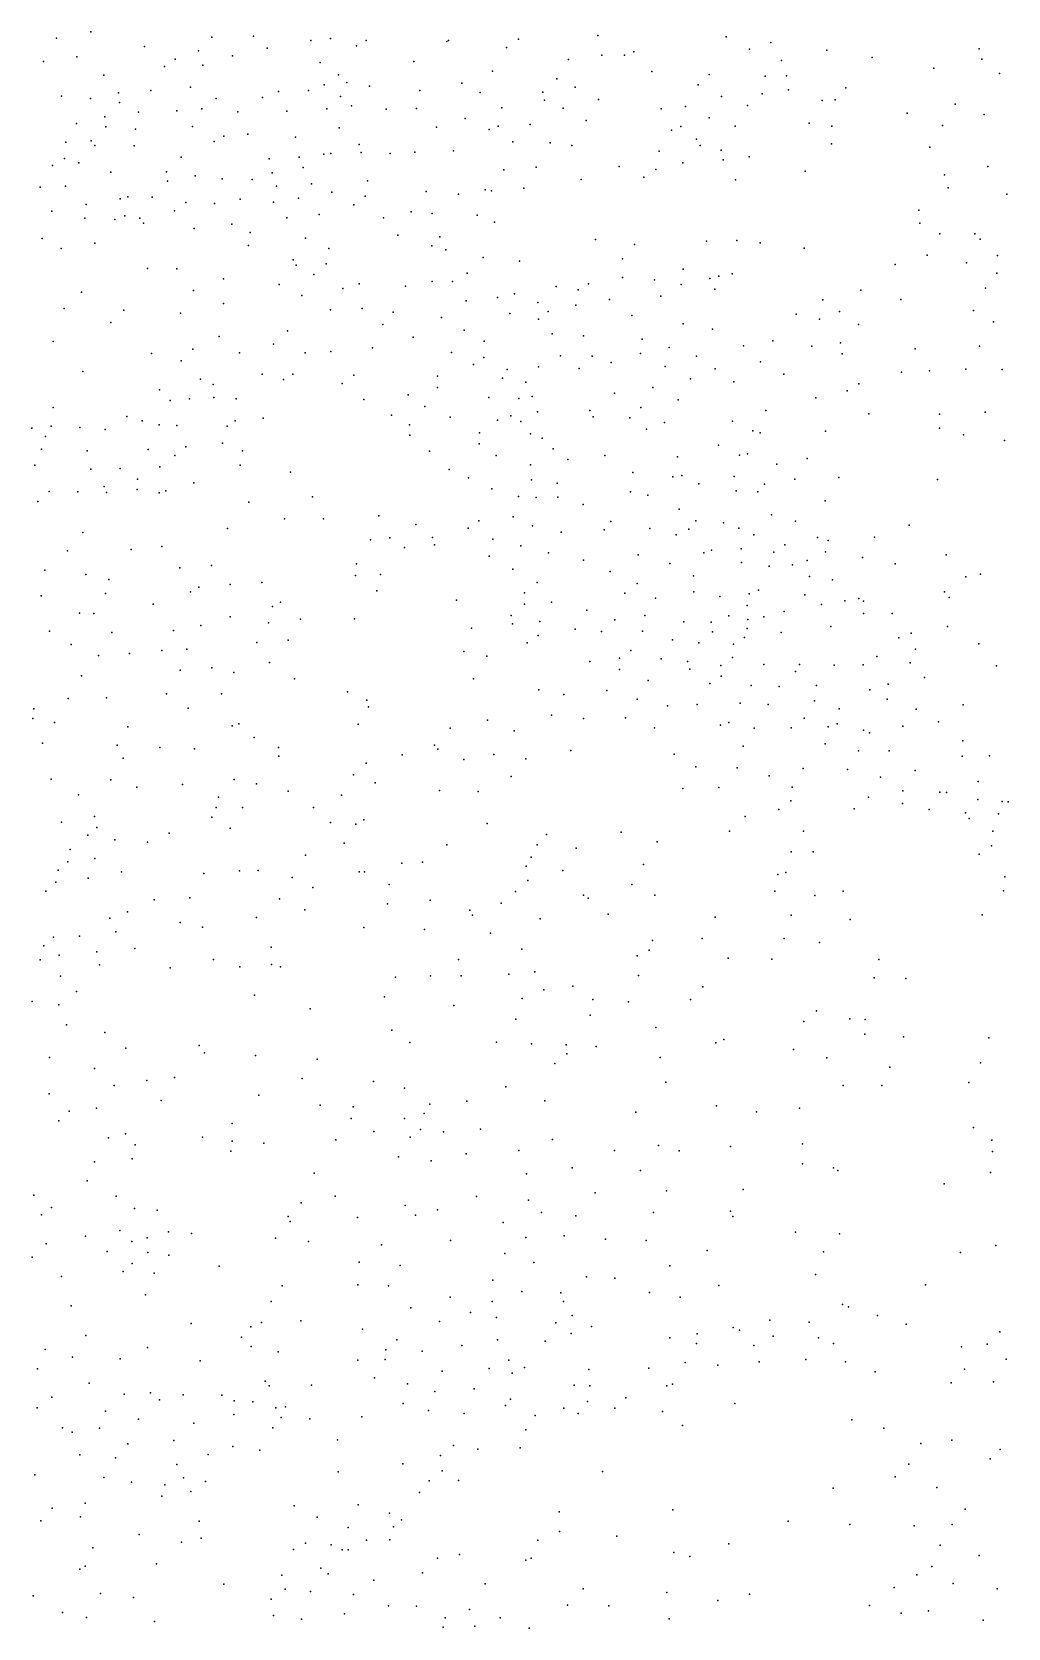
# Model space of a CAD drawing. Header units: inches. Extents: x 1412531 to 1412842, y 4931459 to 4931713.
# Drawn here: x 1412764.2 to 1412841.7, y 4931459.2 to 4931586 of the extents above; entities that cross this region are included whole.
import ezdxf

# ---------------------------------------------------------------- set-up
doc = ezdxf.new("R2010")
doc.units = ezdxf.units.IN
doc.header["$MEASUREMENT"] = 0

msp = doc.modelspace()

# ---------------------------------------------------------------- linework, layer by layer
for p in [(1412766.12, 4931585.5, 54.82), (1412768.85, 4931585.99, 54.81), (1412778.45, 4931585.57, 58.03), (1412781.77, 4931585.65, 58.78), (1412786.31, 4931585.31, 60.85), (1412787.89, 4931585.47, 61.55), (1412790.72, 4931585.32, 62.86), (1412797.11, 4931585.24, 62.89), (1412797.25, 4931585.32, 63.13), (1412802.81, 4931585.42, 62.93), (1412809.13, 4931585.7, 62.84), (1412819.31, 4931585.59, 63.42), (1412822.85, 4931585.14, 63.82), (1412767.72, 4931584, 56.05), (1412773.11, 4931584.82, 56.93), (1412775.55, 4931583.83, 58.05), (1412777.39, 4931584.5, 58.16), (1412780.1, 4931584.09, 58.71), (1412782.84, 4931584.69, 59.78), (1412789.94, 4931584.88, 62.96), (1412801.86, 4931584.75, 63.11), (1412806.78, 4931583.81, 62.79), (1412809.43, 4931584.15, 63.55), (1412811.24, 4931584.14, 63.43), (1412811.97, 4931584.4, 63.45), (1412821.16, 4931584.62, 63.48), (1412827.31, 4931584.53, 64.3), (1412830.92, 4931583.97, 63.93), (1412839.41, 4931584.66, 63.38), (1412839.62, 4931583.83, 63.79), (1412765.08, 4931583.65, 55.77), (1412769.88, 4931582.55, 56.7), (1412774.68, 4931583.24, 58.03), (1412777.75, 4931583.35, 58.41), (1412787.07, 4931583.56, 61.59), (1412788.51, 4931582.58, 63.3), (1412794.49, 4931583.64, 63.11), (1412800.75, 4931582.86, 63.6), (1412813.41, 4931582.85, 63.74), (1412817.96, 4931582.6, 64.19), (1412822.41, 4931582.48, 64.48), (1412823.72, 4931583.71, 64.35), (1412824.11, 4931582.51, 64.59), (1412835.8, 4931583.11, 63.79), (1412841.03, 4931582.7, 63.87), (1412773.6, 4931581.33, 58.58), (1412776.77, 4931581.61, 58.83), (1412783.76, 4931581.27, 61.35), (1412786.13, 4931581.33, 62), (1412787.38, 4931581.78, 62.44), (1412789.18, 4931581.97, 63.66), (1412790.98, 4931581.69, 63.84), (1412794.99, 4931581.35, 63.34), (1412798.31, 4931581.93, 64.04), (1412804.74, 4931581.21, 64.63), (1412805.86, 4931582.27, 64.12), (1412807.33, 4931581.6, 64.05), (1412817.08, 4931581.78, 64.28), (1412824.26, 4931581.38, 64.6), (1412828.81, 4931581.54, 65), (1412766.5, 4931580.9, 56.86), (1412768.82, 4931580.7, 57.6), (1412771.03, 4931581.14, 57.76), (1412771.12, 4931580.38, 58.12), (1412778.81, 4931580.7, 59.78), (1412782.49, 4931580.77, 61.12), (1412788.67, 4931580.87, 63.91), (1412789.55, 4931580.12, 64.17), (1412794.7, 4931579.92, 63.84), (1412799.77, 4931581.18, 64.18), (1412801.48, 4931579.95, 64.73), (1412804.87, 4931580.57, 64.61), (1412806.36, 4931579.94, 64.79), (1412809.17, 4931580.63, 64.81), (1412816.07, 4931580.06, 64.63), (1412818.94, 4931580.85, 64.45), (1412821.01, 4931580.14, 64.64), (1412822.17, 4931581.06, 64.54), (1412826.95, 4931580.55, 65.18), (1412827.96, 4931580.6, 65.2), (1412837.5, 4931580.24, 64.64), (1412767.7, 4931578.71, 57.77), (1412769.96, 4931579.24, 58.38), (1412772.63, 4931579.62, 59.14), (1412775.68, 4931579.72, 59.4), (1412777.67, 4931579.89, 59.85), (1412780.51, 4931579.64, 60.6), (1412784.4, 4931579.7, 61.85), (1412787.59, 4931579.87, 63.6), (1412792.29, 4931579.85, 64.18), (1412798.57, 4931579.11, 64.81), (1412808.2, 4931578.95, 65.35), (1412814.14, 4931579.89, 64.63), (1412817.96, 4931579.17, 65.07), (1412825.91, 4931578.75, 65.15), (1412833.7, 4931579.55, 64.9), (1412839.81, 4931579.44, 64.94), (1412770.02, 4931578.44, 58.53), (1412772.39, 4931578.27, 59.5), (1412776.91, 4931578.49, 60.01), (1412779.41, 4931577.72, 61.01), (1412781.31, 4931577.88, 61.54), (1412785.11, 4931577.62, 63.18), (1412788.56, 4931578.37, 64.5), (1412796.29, 4931578.43, 64.44), (1412800.49, 4931578.25, 65.25), (1412801.2, 4931578.5, 65.23), (1412803.75, 4931578.65, 64.98), (1412814.98, 4931578.2, 65.31), (1412815.72, 4931578.47, 65.25), (1412816.96, 4931577.47, 65.53), (1412820.04, 4931578.5, 65.44), (1412827.7, 4931578.5, 65.4), (1412836.51, 4931578.57, 65.26), (1412766.86, 4931577.24, 58.47), (1412768.88, 4931577.34, 58.99), (1412769.17, 4931576.96, 59.17), (1412772.27, 4931576.94, 60.23), (1412778.65, 4931577.3, 61.1), (1412787.35, 4931576.29, 65.06), (1412787.9, 4931576.33, 65.04), (1412790.17, 4931577.05, 64.82), (1412790.32, 4931576.42, 65.1), (1412792.62, 4931576.34, 64.96), (1412794.58, 4931576.43, 64.58), (1412797.64, 4931576.54, 65.45), (1412802.36, 4931577.26, 65.34), (1412805.34, 4931577.18, 65.56), (1412807.04, 4931576.96, 65.37), (1412813.99, 4931576.51, 65.79), (1412817.26, 4931576.98, 65.46), (1412818.92, 4931576.6, 65.89), (1412827.68, 4931577.1, 66.23), (1412835.49, 4931576.85, 65.57), (1412765.8, 4931575.37, 59.26), (1412766.76, 4931575.94, 59.48), (1412767.9, 4931575.6, 59.39), (1412770.44, 4931574.85, 60.54), (1412774.85, 4931574.87, 61.04), (1412776.03, 4931576.03, 60.74), (1412783.02, 4931575.9, 62.98), (1412785.38, 4931576.03, 64.44), (1412785.71, 4931575.21, 64.88), (1412801.64, 4931575.04, 65.8), (1412804.22, 4931575.25, 65.88), (1412810.82, 4931575.31, 66.2), (1412813.73, 4931575.06, 66.11), (1412815.87, 4931575.59, 66.1), (1412819.08, 4931575.82, 66.14), (1412821.15, 4931576.08, 65.9), (1412825.6, 4931574.93, 66.37), (1412840.1, 4931575.3, 66.04), (1412764.82, 4931573.66, 59.73), (1412766.84, 4931573.73, 60.14), (1412774.94, 4931574.14, 61.35), (1412777.12, 4931574.57, 62.14), (1412779.28, 4931574.33, 62.9), (1412781.67, 4931574.28, 63.34), (1412783.25, 4931574.79, 63.49), (1412783.59, 4931573.74, 64.35), (1412786.36, 4931573.92, 65.55), (1412790.83, 4931574.17, 65.44), (1412803.24, 4931573.59, 66.5), (1412807.8, 4931574.28, 66.16), (1412812.77, 4931574.45, 66.39), (1412820.05, 4931574.23, 66.62), (1412836.65, 4931574.63, 66.81), (1412836.96, 4931573.6, 66.98), (1412771.16, 4931572.74, 61.55), (1412771.78, 4931572.89, 61.53), (1412773.7, 4931572.87, 62.15), (1412776.38, 4931572.43, 62.75), (1412778.67, 4931572.36, 63.07), (1412780.71, 4931572.7, 63.54), (1412783.34, 4931572.46, 64.63), (1412785.35, 4931572.79, 65.64), (1412787.98, 4931573.26, 65.83), (1412790.64, 4931572.94, 65.9), (1412795.49, 4931573.31, 65.45), (1412798.06, 4931573.11, 66.18), (1412800.16, 4931573.45, 66.31), (1412800.66, 4931573.36, 66.4), (1412841.62, 4931573.1, 66.75), (1412765.73, 4931571.76, 60.44), (1412768.36, 4931571.2, 61.44), (1412768.48, 4931572.29, 60.89), (1412770.74, 4931571.09, 62.58), (1412771.53, 4931571.38, 62.51), (1412772.74, 4931571.19, 62.81), (1412775.49, 4931571.77, 62.69), (1412784.41, 4931571.22, 65.63), (1412786.97, 4931571.49, 65.99), (1412789.74, 4931572.27, 65.94), (1412792.1, 4931571.23, 66.31), (1412794.3, 4931571.69, 65.72), (1412795.96, 4931571.57, 66.09), (1412799.53, 4931571.43, 66.71), (1412834.63, 4931571.84, 67.15), (1412773.02, 4931570.81, 62.78), (1412777.04, 4931570.38, 63.29), (1412780.04, 4931570.71, 64.05), (1412781.49, 4931570.07, 65.1), (1412793.23, 4931569.86, 66.55), (1412800.92, 4931570.87, 67.38), (1412834.7, 4931570.8, 67.46), (1412836.28, 4931569.96, 67.83), (1412839.08, 4931569.95, 67.58), (1412764.97, 4931569.58, 61.62), (1412766.49, 4931568.79, 62.57), (1412769.16, 4931569.22, 63.13), (1412781.36, 4931569.04, 65.51), (1412785.89, 4931569.61, 66.64), (1412787.74, 4931568.8, 66.58), (1412795.92, 4931568.99, 67.2), (1412796.56, 4931569.72, 67.04), (1412797.05, 4931568.68, 67.26), (1412808.94, 4931569.51, 68.01), (1412812.04, 4931569.1, 68.45), (1412817.76, 4931569.36, 68.75), (1412820.15, 4931569.43, 68.46), (1412822.02, 4931569.24, 68.63), (1412825.51, 4931568.81, 68.6), (1412839.5, 4931569.52, 67.72), (1412784.92, 4931567.89, 67.07), (1412785.14, 4931567.46, 67.24), (1412787.54, 4931567.58, 67.08), (1412800.02, 4931568.07, 67.8), (1412802.9, 4931567.79, 68.4), (1412811.09, 4931567.97, 68.59), (1412832.75, 4931567.52, 68.9), (1412835.28, 4931568.26, 68.29), (1412838.4, 4931567.66, 68.31), (1412840.87, 4931568.22, 68.24), (1412773.35, 4931567.19, 64.6), (1412775.68, 4931567.18, 65.19), (1412779.38, 4931566.39, 65.74), (1412786.56, 4931566.72, 67.25), (1412790.15, 4931565.98, 67.43), (1412795.95, 4931566.18, 67.83), (1412797.57, 4931566.18, 67.84), (1412798.73, 4931566.83, 68.01), (1412808.39, 4931565.99, 68.4), (1412811.08, 4931566.49, 68.62), (1412813.61, 4931566.3, 68.94), (1412815.9, 4931567.16, 69.02), (1412818.02, 4931566.4, 68.93), (1412818.72, 4931566.6, 68.93), (1412819.78, 4931566.78, 69.2), (1412840.82, 4931566.84, 69.03), (1412768.11, 4931565.33, 64.28), (1412777.01, 4931565.46, 65.87), (1412783.79, 4931565.94, 67.3), (1412785.59, 4931565.06, 67.9), (1412788.86, 4931565.62, 67.29), (1412793.83, 4931565.81, 67.57), (1412801.15, 4931564.91, 68.74), (1412802.5, 4931565.18, 68.48), (1412805.81, 4931565.76, 68.47), (1412807.56, 4931565.51, 68.5), (1412810.05, 4931564.74, 68.82), (1412814.11, 4931565, 69.07), (1412815.75, 4931565.92, 68.94), (1412818.42, 4931565.55, 69.5), (1412830.01, 4931565.48, 69.78), (1412833.2, 4931564.74, 69.51), (1412839.91, 4931565.64, 69.34), (1412766.71, 4931564.03, 64.5), (1412771.45, 4931563.89, 66.17), (1412775.97, 4931563.65, 66.86), (1412779.38, 4931564.41, 67.23), (1412787.87, 4931563.91, 67.71), (1412790.39, 4931564.02, 67.69), (1412792.86, 4931563.74, 68.13), (1412798.65, 4931564.64, 68.26), (1412802.12, 4931563.63, 69.11), (1412804.34, 4931564.51, 69.37), (1412805.16, 4931563.78, 69.58), (1412807.38, 4931564.29, 68.82), (1412811.82, 4931563.48, 69), (1412824.87, 4931563.57, 69.86), (1412826.99, 4931564.7, 69.95), (1412828.33, 4931563.79, 70.39), (1412838.95, 4931563.87, 69.58), (1412770.42, 4931562.9, 66.6), (1412784.46, 4931562.25, 68.42), (1412792.05, 4931562.74, 68.22), (1412796.69, 4931563.3, 68.3), (1412798.51, 4931562.31, 68.87), (1412804.4, 4931563.18, 69.54), (1412815.91, 4931562.81, 69.79), (1412818.22, 4931562.38, 70.23), (1412826.73, 4931563.17, 70.04), (1412829.82, 4931562.76, 70.71), (1412840.56, 4931562.96, 70.18), (1412765.86, 4931561.41, 65.32), (1412779.03, 4931561.79, 68.71), (1412783.36, 4931561.19, 68.61), (1412794.46, 4931561.74, 68.52), (1412800.09, 4931561.44, 69.06), (1412805.5, 4931562.01, 69.85), (1412807.97, 4931561.84, 70.44), (1412812.63, 4931561.59, 69.95), (1412814.79, 4931560.92, 70.2), (1412820.68, 4931561.07, 71.04), (1412823.03, 4931561.46, 70.7), (1412826.11, 4931561.04, 70.79), (1412828.39, 4931561.29, 70.84), (1412839.43, 4931561.04, 70.44), (1412773.65, 4931560.45, 69.43), (1412776.02, 4931559.86, 69.66), (1412776.94, 4931560.79, 69.43), (1412780.66, 4931560.51, 69.19), (1412785.88, 4931560.49, 68.57), (1412787.9, 4931560.61, 68.36), (1412791.22, 4931560.9, 67.93), (1412797.49, 4931560.54, 69.01), (1412800.07, 4931560.12, 69.42), (1412806.14, 4931560.27, 70.67), (1412808.68, 4931560.23, 71.14), (1412810.19, 4931559.73, 71.46), (1412812.51, 4931560.45, 70.27), (1412816.95, 4931560.25, 70.96), (1412822.05, 4931559.79, 71.23), (1412828.53, 4931560.43, 71.07), (1412834.34, 4931560.83, 70.8), (1412768.21, 4931559.03, 67.4), (1412777.56, 4931558.41, 69.46), (1412782.45, 4931558.8, 69.11), (1412784.15, 4931558.38, 69.33), (1412784.9, 4931558.81, 69.13), (1412789.73, 4931558.73, 68.06), (1412796.39, 4931558.64, 69.44), (1412799.23, 4931559.58, 69.33), (1412801.55, 4931558.49, 69.94), (1412801.92, 4931559.17, 69.77), (1412804.41, 4931559.39, 70.27), (1412807.63, 4931559.25, 71.16), (1412814.48, 4931559.41, 70.64), (1412816.48, 4931558.45, 71.14), (1412818.44, 4931559.23, 71.35), (1412823.89, 4931558.8, 71.95), (1412833.23, 4931558.97, 71.41), (1412835.48, 4931559.08, 71.11), (1412838.35, 4931559.2, 71.19), (1412841.23, 4931559.18, 71.17), (1412774.3, 4931557.56, 69.75), (1412778.55, 4931558, 69.5), (1412788.8, 4931558.06, 69.11), (1412794.04, 4931557.16, 68.82), (1412796.37, 4931557.75, 69.51), (1412803.39, 4931558.16, 70.31), (1412810.44, 4931557.31, 71.91), (1412813.5, 4931557.76, 71.33), (1412819.91, 4931558.2, 71.84), (1412828.92, 4931557.49, 71.9), (1412829.84, 4931558.03, 71.87), (1412765.84, 4931556.16, 68.94), (1412775.14, 4931556.71, 69.63), (1412776.67, 4931556.85, 69.73), (1412778.62, 4931556.96, 69.51), (1412780.39, 4931556.86, 69.37), (1412790.52, 4931556.8, 68.83), (1412795.37, 4931556.24, 69.34), (1412800.45, 4931556.95, 69.93), (1412802.84, 4931556.87, 70.33), (1412803.89, 4931557.03, 70.29), (1412808.48, 4931555.93, 71.38), (1412812.54, 4931556.17, 72.26), (1412815.49, 4931556.78, 71.7), (1412822.46, 4931555.93, 72.45), (1412826.44, 4931556.92, 72.27), (1412765.69, 4931554.68, 69.49), (1412767.97, 4931554.58, 69.54), (1412771.71, 4931555.45, 69.75), (1412772.92, 4931555.11, 69.85), (1412774.28, 4931554.79, 69.7), (1412775.66, 4931554.72, 69.83), (1412779.67, 4931554.68, 69.8), (1412780.32, 4931555.09, 69.62), (1412782.54, 4931555.31, 69.89), (1412792.72, 4931555.54, 68.88), (1412794.16, 4931554.79, 69.19), (1412797.4, 4931555.39, 69.45), (1412801.16, 4931555.15, 70.45), (1412802.22, 4931555.51, 70.6), (1412803.01, 4931555.05, 70.63), (1412804.33, 4931555.82, 70.7), (1412808.76, 4931555.42, 71.62), (1412811.67, 4931555.34, 72.27), (1412814.41, 4931554.97, 72.58), (1412819.81, 4931555.07, 72.86), (1412830.64, 4931555.66, 72.45), (1412836.25, 4931555.64, 72.16), (1412839.89, 4931555.78, 72.23), (1412764.16, 4931554.52, 69.32), (1412765.24, 4931553.85, 69.59), (1412769.98, 4931554.42, 69.84), (1412779.31, 4931553.33, 69.82), (1412794.17, 4931553.97, 69.55), (1412799.73, 4931554.14, 70), (1412803.76, 4931554.07, 71.04), (1412804.7, 4931553.72, 71.31), (1412812.99, 4931554.43, 72.76), (1412821.44, 4931554.3, 73.12), (1412822.02, 4931554.16, 73.01), (1412827.21, 4931554.27, 73.23), (1412836.25, 4931554.52, 72.7), (1412838.17, 4931553.98, 72.89), (1412841.43, 4931553.53, 72.68), (1412764.92, 4931552.86, 69.57), (1412768.54, 4931552.72, 69.98), (1412773.4, 4931552.83, 69.99), (1412775.51, 4931552.36, 70.02), (1412776.39, 4931553.05, 70.06), (1412780.9, 4931552.72, 70.2), (1412795.74, 4931552.7, 70.17), (1412799.68, 4931553.27, 70.31), (1412801.03, 4931552.35, 70.57), (1412805.56, 4931552.88, 71.52), (1412806.73, 4931552.03, 71.77), (1412809.68, 4931552.34, 72), (1412815.45, 4931552.24, 73.39), (1412818.7, 4931553.16, 73.27), (1412820.37, 4931552.38, 73.52), (1412821.02, 4931552.47, 73.45), (1412825.74, 4931552.1, 73.69), (1412764.4, 4931551.57, 69.84), (1412768.84, 4931551.25, 70.04), (1412771.16, 4931551.32, 70.08), (1412774.33, 4931551.44, 70.35), (1412780.7, 4931551.59, 70.97), (1412784.7, 4931551.03, 72.9), (1412797.31, 4931551.23, 70.46), (1412803.77, 4931551.62, 71.21), (1412811.9, 4931551, 72.57), (1412823.33, 4931551.66, 73.72), (1412765.52, 4931549.5, 70.08), (1412769.91, 4931549.88, 70.51), (1412772.51, 4931549.64, 70.7), (1412772.56, 4931550.47, 70.39), (1412774.79, 4931549.53, 70.68), (1412777.02, 4931550.17, 70.62), (1412798.85, 4931550.58, 70.48), (1412800.71, 4931549.7, 70.87), (1412803.85, 4931550.42, 71.48), (1412805.88, 4931550.14, 71.67), (1412815.08, 4931550.66, 73.21), (1412815.8, 4931550.76, 73.64), (1412817.13, 4931550.11, 73.81), (1412819.94, 4931550.67, 74.33), (1412820.11, 4931549.55, 74.51), (1412822.37, 4931550.07, 74.64), (1412824.76, 4931550.46, 74.36), (1412828.27, 4931550.6, 74.12), (1412836.09, 4931550.44, 74.02), (1412764.64, 4931548.69, 70.48), (1412767.82, 4931549.47, 70.23), (1412770.08, 4931549.41, 70.65), (1412774.27, 4931549.38, 70.7), (1412781.39, 4931548.65, 73.57), (1412786.44, 4931549.07, 74.36), (1412802.81, 4931549.08, 71.4), (1412804.21, 4931549.02, 71.71), (1412805.93, 4931549.05, 71.69), (1412807.96, 4931548.47, 72.21), (1412811.72, 4931549.45, 72.96), (1412813.1, 4931549.21, 73.31), (1412821.83, 4931549.45, 74.89), (1412827.17, 4931548.76, 74.81), (1412784.23, 4931547.33, 75.15), (1412787.33, 4931547.31, 74.97), (1412791.71, 4931547.57, 75.04), (1412799.67, 4931547.15, 73.16), (1412802.38, 4931547.47, 72.3), (1412810.16, 4931547.11, 72.88), (1412815.57, 4931548.09, 73.73), (1412816.91, 4931547.17, 74.08), (1412819.1, 4931546.99, 74.45), (1412822.91, 4931547.64, 75.52), (1412824.81, 4931547.13, 75.74), (1412768.21, 4931546.24, 72.63), (1412779.69, 4931546.56, 74.8), (1412792.6, 4931545.8, 75.56), (1412794.67, 4931546.87, 75.32), (1412795.99, 4931545.83, 75.41), (1412798.83, 4931546.57, 73.97), (1412800.78, 4931545.7, 74.33), (1412803.94, 4931546.75, 72.28), (1412806.2, 4931546.27, 72.46), (1412809.62, 4931546.44, 72.95), (1412813.25, 4931546.55, 73.53), (1412815.33, 4931546.06, 73.84), (1412816.36, 4931546.49, 74.26), (1412820.31, 4931546.58, 74.81), (1412821.51, 4931546.04, 74.91), (1412826.56, 4931545.84, 76.3), (1412831.1, 4931545.85, 75.89), (1412833.86, 4931546.82, 75.78), (1412766.98, 4931544.79, 73.08), (1412772.05, 4931544.89, 74.24), (1412774.49, 4931545.12, 74.51), (1412791.06, 4931545.65, 75.27), (1412793.77, 4931545.04, 76.22), (1412796.13, 4931545.25, 75.79), (1412802.99, 4931545.18, 74.26), (1412805.21, 4931544.63, 74.1), (1412812.33, 4931544.46, 73.32), (1412817.54, 4931544.61, 74.53), (1412818.15, 4931544.83, 74.62), (1412820.51, 4931544.94, 75.02), (1412823.11, 4931544.66, 75.66), (1412823.98, 4931545.25, 75.6), (1412827.2, 4931544.71, 76.59), (1412827.42, 4931545.6, 76.43), (1412836.78, 4931544.46, 76.71), (1412765.18, 4931543.24, 74.89), (1412775.9, 4931543.43, 75.84), (1412778.44, 4931543.62, 76.2), (1412789.94, 4931543.74, 75.66), (1412800.49, 4931544.35, 75.44), (1412802.37, 4931543.32, 75.85), (1412807.98, 4931544.03, 73.44), (1412814.83, 4931543.76, 73.71), (1412820.53, 4931543.86, 75.17), (1412822.73, 4931543.55, 75.51), (1412824.59, 4931543.66, 75.96), (1412825.74, 4931544.02, 75.92), (1412830.15, 4931544.26, 76.77), (1412832.75, 4931543.75, 76.42), (1412768.45, 4931542.91, 75.05), (1412770.26, 4931542.5, 75.13), (1412779.92, 4931542.09, 77.26), (1412782.43, 4931542.25, 76.97), (1412789.86, 4931542.81, 76.2), (1412791.84, 4931542.91, 76.25), (1412804.31, 4931542.27, 76.07), (1412810.1, 4931543.14, 73.53), (1412812.23, 4931542.17, 73.82), (1412816.72, 4931542.78, 74.27), (1412825.94, 4931542.73, 76.1), (1412827.77, 4931542.47, 76.49), (1412838.36, 4931542.71, 76.98), (1412839.51, 4931542.93, 76.79), (1412764.9, 4931541.21, 75.09), (1412770.01, 4931541.38, 75.62), (1412776.76, 4931541.52, 77.43), (1412777.41, 4931541.88, 77.36), (1412783.92, 4931540.7, 77.95), (1412791.56, 4931541.59, 76.69), (1412797.9, 4931540.87, 77.78), (1412803.29, 4931541.43, 76.84), (1412805.43, 4931540.71, 76.78), (1412811.26, 4931541.42, 74.57), (1412813.71, 4931541.01, 74.21), (1412816.74, 4931541.53, 74.49), (1412818.82, 4931541.16, 74.85), (1412821.14, 4931541.37, 75.59), (1412821.88, 4931541.64, 75.56), (1412825.56, 4931541.28, 76.39), (1412828.74, 4931540.81, 76.83), (1412829.85, 4931541, 76.63), (1412830.22, 4931540.79, 76.81), (1412836.65, 4931541.52, 76.9), (1412837.02, 4931541.08, 76.89), (1412767.94, 4931539.82, 76.39), (1412769.08, 4931539.79, 76.56), (1412773.78, 4931540.54, 76.89), (1412779.92, 4931539.53, 78.63), (1412783.26, 4931540.36, 77.97), (1412789.78, 4931539.38, 77.48), (1412802.23, 4931539.65, 77.83), (1412803.28, 4931540.55, 77.36), (1412808.24, 4931540.06, 76.84), (1412812.86, 4931539.63, 76.16), (1412819.53, 4931539.61, 75.51), (1412820.97, 4931540.43, 75.7), (1412822.3, 4931539.53, 76.01), (1412823.93, 4931539.96, 76.09), (1412826.89, 4931540.51, 76.7), (1412830.23, 4931539.8, 77.15), (1412832.5, 4931539.79, 77.48), (1412765.55, 4931538.39, 76.75), (1412770.51, 4931538.3, 77.24), (1412775.4, 4931538.44, 78.12), (1412777.58, 4931538.84, 78.53), (1412782.96, 4931539.07, 78.69), (1412785.49, 4931539.35, 78.6), (1412799.08, 4931538.64, 79.04), (1412802.33, 4931538.97, 78.29), (1412804.52, 4931539.17, 77.95), (1412807.32, 4931538.56, 78.18), (1412809.41, 4931538.38, 78.05), (1412810.47, 4931539.29, 77.12), (1412812.67, 4931538.41, 77.34), (1412815.94, 4931539.14, 75.48), (1412818.12, 4931539.11, 75.1), (1412818.22, 4931538.35, 75.45), (1412820.98, 4931538.62, 76.09), (1412821.04, 4931539.32, 75.91), (1412823.67, 4931538.28, 76.07), (1412827.62, 4931538.78, 77.05), (1412834, 4931538.25, 77.95), (1412836.89, 4931538.76, 78.49), (1412767.28, 4931537.35, 77.32), (1412774.47, 4931536.86, 79.1), (1412776.47, 4931536.96, 79.04), (1412782.02, 4931537.49, 79.68), (1412784.51, 4931537.69, 79.25), (1412803.5, 4931537.48, 79.36), (1412804.37, 4931538.06, 79.01), (1412811.75, 4931536.87, 78.53), (1412815.06, 4931537.72, 77.2), (1412817.14, 4931537.48, 76.8), (1412819.89, 4931537.37, 76.08), (1412820.77, 4931537.89, 75.92), (1412833.02, 4931537.88, 78), (1412834.36, 4931536.96, 78.2), (1412839.38, 4931537.38, 79.03), (1412769.44, 4931536.47, 78.02), (1412771.91, 4931536.61, 78.47), (1412783.03, 4931535.92, 79.97), (1412798.46, 4931536.79, 79.68), (1412800.3, 4931536.4, 80.27), (1412808.49, 4931536, 79.36), (1412810.84, 4931536.24, 78.88), (1412814.14, 4931536.19, 78.41), (1412816.24, 4931535.99, 78.18), (1412818.88, 4931535.67, 77.43), (1412819.82, 4931536.31, 76.94), (1412822.3, 4931535.74, 76.39), (1412825.15, 4931535.75, 76.73), (1412827.9, 4931535.69, 77.48), (1412830.21, 4931535.71, 77.59), (1412831.28, 4931536.39, 77.99), (1412833.94, 4931535.88, 78.45), (1412840.78, 4931535.64, 79.4), (1412768.09, 4931534.85, 79.57), (1412775.95, 4931535.3, 80.02), (1412778.45, 4931535.49, 79.78), (1412780.19, 4931535.11, 80.44), (1412785.01, 4931534.61, 80.67), (1412799.24, 4931534.6, 81.14), (1412810.84, 4931535.35, 79.76), (1412813.11, 4931534.47, 79.66), (1412816.42, 4931535.39, 78.37), (1412818.92, 4931534.82, 78.32), (1412824.83, 4931535.2, 77.05), (1412835.08, 4931534.71, 78.69), (1412767.04, 4931533.05, 80.45), (1412770.09, 4931533.11, 80.38), (1412774.85, 4931533.43, 80.53), (1412779.21, 4931533.42, 80.97), (1412789.22, 4931533.57, 80.65), (1412804.44, 4931533.75, 81.62), (1412806.42, 4931533.36, 81.52), (1412809.84, 4931533.69, 81.31), (1412818.02, 4931534.25, 79.18), (1412821.29, 4931534.07, 77.86), (1412823.52, 4931534, 77.82), (1412826.48, 4931534.07, 77.34), (1412830.73, 4931533.74, 77.99), (1412832.18, 4931534.18, 78.23), (1412764.3, 4931532.23, 80.43), (1412776.56, 4931532.27, 81.45), (1412790.76, 4931532.92, 80.92), (1412790.91, 4931532.4, 81.41), (1412812.23, 4931533, 81.1), (1412814.65, 4931532.46, 81.39), (1412817.02, 4931532.56, 80.59), (1412820.43, 4931532.67, 79.74), (1412822.65, 4931532.56, 79.42), (1412826.34, 4931532.86, 77.36), (1412828.28, 4931532.23, 77.79), (1412832.11, 4931532.99, 78.07), (1412834.42, 4931532.21, 78.63), (1412838.14, 4931532.55, 79.56), (1412764.23, 4931531.46, 80.61), (1412765.95, 4931531.15, 80.95), (1412771.79, 4931530.81, 81.97), (1412780.08, 4931530.88, 82.46), (1412780.59, 4931531.05, 82.54), (1412790.07, 4931531.01, 82.28), (1412797.39, 4931530.69, 83.14), (1412800.34, 4931531.32, 82.71), (1412805.44, 4931531.73, 83.12), (1412807.99, 4931531.47, 82.55), (1412811.32, 4931531.51, 82.46), (1412813.62, 4931530.72, 82.52), (1412818.86, 4931530.94, 81.64), (1412819.52, 4931531.14, 80.89), (1412821.54, 4931530.69, 80.88), (1412824.47, 4931530.72, 80.18), (1412825.5, 4931531.48, 79.3), (1412827.41, 4931530.8, 79.44), (1412828.14, 4931531.05, 79.03), (1412830.23, 4931530.54, 78.43), (1412833.36, 4931530.86, 78.92), (1412836.17, 4931531.2, 79.14), (1412765, 4931529.5, 81.66), (1412770.94, 4931529.33, 82.81), (1412781.82, 4931529.94, 82.85), (1412796.13, 4931529.35, 83.47), (1412802.47, 4931530.47, 83.89), (1412820.67, 4931529.25, 82.47), (1412827.17, 4931529.44, 80.79), (1412830.69, 4931530.32, 78.46), (1412838.11, 4931529.68, 79.75), (1412771.4, 4931528.32, 83.37), (1412774.32, 4931529.17, 83.52), (1412777.07, 4931529.05, 82.99), (1412783.74, 4931529.17, 83.57), (1412783.78, 4931528.47, 84.06), (1412793.58, 4931528.58, 83.92), (1412796.41, 4931529.02, 83.68), (1412798.47, 4931528.21, 84.74), (1412800.86, 4931528.6, 84.64), (1412803.39, 4931528.26, 84.5), (1412806.97, 4931528.92, 84.82), (1412815.19, 4931528.63, 83.66), (1412829.83, 4931528.9, 80.17), (1412832.25, 4931528.89, 78.72), (1412838.05, 4931528.48, 79.48), (1412840.23, 4931528.5, 80.18), (1412789.7, 4931526.99, 84.34), (1412790.71, 4931527.91, 83.99), (1412802.24, 4931526.86, 86.12), (1412816.9, 4931527.62, 83.76), (1412820.2, 4931527.53, 83.83), (1412822.73, 4931526.9, 83.79), (1412825.44, 4931527.5, 82.56), (1412828.94, 4931527.42, 81.6), (1412831.58, 4931526.81, 81.27), (1412834.32, 4931527.33, 79.34), (1412765.7, 4931526.64, 82.88), (1412770.43, 4931526.59, 83.72), (1412772.5, 4931526.02, 84.76), (1412776.13, 4931526.22, 85.45), (1412780.24, 4931526.61, 85.81), (1412781.99, 4931526.26, 86.57), (1412784.52, 4931525.7, 86.41), (1412791.44, 4931526.34, 84.74), (1412796.53, 4931525.75, 86.53), (1412799.61, 4931525.66, 86.36), (1412815.87, 4931525.91, 84.98), (1412818.72, 4931525.98, 84.78), (1412824.55, 4931526.01, 83.96), (1412833.35, 4931525.71, 81.06), (1412836.28, 4931525.61, 79.71), (1412836.83, 4931525.58, 79.78), (1412839.33, 4931526.47, 79.77), (1412767.87, 4931525.39, 84.17), (1412778.8, 4931524.38, 88.01), (1412778.99, 4931525.22, 87.46), (1412780.89, 4931524.39, 88.02), (1412786.52, 4931524.39, 86.42), (1412788.75, 4931525.38, 85.23), (1412823.49, 4931524.22, 84.81), (1412824.44, 4931524.92, 84.61), (1412829.49, 4931524.29, 84.08), (1412830.61, 4931525.2, 82.99), (1412833.31, 4931524.7, 82.18), (1412835.45, 4931524.23, 81.62), (1412839.31, 4931525.02, 80.18), (1412841.24, 4931524.86, 80.22), (1412841.71, 4931524.83, 80.37), (1412766.52, 4931523.24, 84.41), (1412769.12, 4931523.68, 85.17), (1412778.45, 4931523.62, 88.37), (1412787.88, 4931523.19, 86.8), (1412789.88, 4931523.07, 86), (1412790.52, 4931523.41, 85.68), (1412800.33, 4931523.12, 87.2), (1412820.81, 4931523.67, 85.34), (1412838.34, 4931523.97, 80.22), (1412838.63, 4931523.51, 80.18), (1412840.94, 4931523.9, 80.48), (1412768.61, 4931522.2, 85.92), (1412769.33, 4931522.81, 85.8), (1412770.75, 4931521.83, 86.96), (1412773.33, 4931521.65, 87.38), (1412775.06, 4931522.36, 87.12), (1412779.92, 4931522.76, 88.66), (1412805.05, 4931522.26, 88.74), (1412810.98, 4931522.42, 86.84), (1412813.82, 4931521.66, 87.38), (1412819.58, 4931522.5, 86.16), (1412825.45, 4931522.51, 85.44), (1412840.5, 4931522.5, 80.54), (1412767.2, 4931521.05, 85.79), (1412769.17, 4931520.35, 86.97), (1412785.89, 4931520.61, 89.52), (1412788.96, 4931521.55, 88.1), (1412797.13, 4931521.44, 88.17), (1412803.81, 4931520.45, 89.55), (1412804.31, 4931521.42, 89.23), (1412807.4, 4931521.16, 88.4), (1412824.48, 4931520.87, 86.03), (1412826.22, 4931520.87, 86.5), (1412839.42, 4931520.68, 82.26), (1412840.4, 4931521.36, 81.07), (1412766.25, 4931519.42, 86.52), (1412767.02, 4931520.08, 86.05), (1412771.29, 4931519.27, 88.19), (1412777.83, 4931519.16, 89.53), (1412780.66, 4931519.35, 89.48), (1412782.14, 4931519.4, 89.96), (1412790.15, 4931519.27, 89.07), (1412790.58, 4931519.27, 88.87), (1412793.56, 4931519.97, 88.72), (1412795.18, 4931520.05, 89), (1412803.42, 4931519.72, 89.89), (1412806.34, 4931519.39, 89.36), (1412812.75, 4931519.86, 88.15), (1412823.41, 4931519.07, 86.84), (1412824.05, 4931519.23, 86.8), (1412766.06, 4931518.45, 86.77), (1412768.63, 4931518.77, 87.11), (1412784.84, 4931518.84, 90.48), (1412786.47, 4931518.04, 89.97), (1412792.54, 4931518.27, 89.96), (1412803.57, 4931518.59, 90.28), (1412811.81, 4931518.27, 89.05), (1412841.45, 4931518.89, 82.44), (1412765.27, 4931517.75, 87.05), (1412773.87, 4931517.05, 89.87), (1412776.7, 4931517.22, 89.77), (1412783.83, 4931517.13, 90.84), (1412792.4, 4931516.75, 90.48), (1412795.79, 4931517.02, 90.48), (1412801.44, 4931516.79, 91.12), (1412802.57, 4931517.71, 90.49), (1412807.99, 4931517.43, 90.12), (1412808.34, 4931517.19, 90.12), (1412813.65, 4931517.43, 89.1), (1412823.19, 4931517.76, 87.36), (1412826.35, 4931517.4, 87.98), (1412828.6, 4931517.76, 88.24), (1412841.35, 4931517.78, 83.86), (1412770.34, 4931515.61, 89.86), (1412771.76, 4931516.1, 89.5), (1412782, 4931515.66, 91.29), (1412785.85, 4931516.27, 90.27), (1412798.94, 4931516.24, 90.71), (1412799.17, 4931515.85, 91.13), (1412804.54, 4931515.54, 92.43), (1412809.93, 4931515.93, 90.9), (1412818.43, 4931515.68, 89.26), (1412824.49, 4931515.84, 88.91), (1412829.16, 4931515.5, 88.53), (1412839.64, 4931515.86, 85.81), (1412765.88, 4931514.09, 89.32), (1412767.93, 4931514.18, 89.48), (1412770.82, 4931514.51, 90.4), (1412775.93, 4931515.25, 90.63), (1412777.72, 4931514.89, 91.19), (1412790.52, 4931514.85, 90.63), (1412795.34, 4931514.71, 91.22), (1412800.6, 4931514.41, 92.48), (1412823.92, 4931514, 89.72), (1412765.11, 4931513.41, 89.78), (1412769.31, 4931512.93, 90.64), (1412772.34, 4931513.19, 90.75), (1412783.16, 4931513.3, 92.32), (1412803.08, 4931513.15, 93.36), (1412813.2, 4931513.05, 92.43), (1412813.45, 4931513.83, 91.82), (1412817.42, 4931513.98, 90.47), (1412826.72, 4931513.68, 89.7), (1412764.82, 4931512.29, 90.21), (1412766.33, 4931512.66, 90.55), (1412769.53, 4931511.89, 91.18), (1412775.13, 4931511.67, 92.05), (1412778.58, 4931512.33, 91.97), (1412780.67, 4931511.73, 92.44), (1412783.2, 4931511.92, 93.2), (1412783.9, 4931511.75, 93), (1412798.04, 4931512.32, 93.16), (1412812.25, 4931512.61, 92.74), (1412819.48, 4931512.42, 90.85), (1412822.93, 4931512.34, 90.24), (1412831.44, 4931512.33, 88.74), (1412766.42, 4931511, 91.26), (1412793.04, 4931510.91, 92.81), (1412795.83, 4931511.02, 93.01), (1412798.27, 4931511.02, 93.84), (1412802.05, 4931511.15, 93.93), (1412804.12, 4931511.33, 93.95), (1412807.13, 4931510.21, 94.5), (1412812.34, 4931511.05, 93.33), (1412831.07, 4931510.86, 89.45), (1412833.6, 4931510.81, 88.86), (1412764.18, 4931508.99, 91.72), (1412767.7, 4931509.78, 91.5), (1412781.84, 4931509.5, 93.57), (1412792.18, 4931509.36, 93.87), (1412803.12, 4931509.22, 94.9), (1412804.84, 4931509.92, 94.65), (1412808.72, 4931509.13, 94.4), (1412811.55, 4931508.95, 93.8), (1412816.47, 4931509.14, 93.72), (1412817.45, 4931510.14, 93.09), (1412766.3, 4931508.73, 91.93), (1412786.27, 4931508.41, 94.04), (1412797.67, 4931508.66, 94.49), (1412808.5, 4931507.91, 94.41), (1412826.49, 4931508.24, 92.02), (1412766.92, 4931507.14, 92.86), (1412769.96, 4931506.53, 93.03), (1412792.74, 4931506.72, 94.67), (1412802.6, 4931507.59, 95.71), (1412813.72, 4931506.93, 94.5), (1412825.49, 4931507.39, 92.47), (1412829.14, 4931507.61, 91.81), (1412830.35, 4931507.56, 92.28), (1412771.61, 4931505.28, 93.97), (1412777.45, 4931505.49, 95.12), (1412794.17, 4931505.74, 95.63), (1412801.07, 4931505.75, 96.2), (1412803.84, 4931505.63, 96.05), (1412806.6, 4931505.55, 96.09), (1412808.99, 4931505.41, 96.42), (1412818.49, 4931505.7, 94.87), (1412819.14, 4931505.96, 94.44), (1412824.66, 4931505.16, 94.14), (1412830.33, 4931506.39, 92.97), (1412833.4, 4931506.17, 92.64), (1412840.18, 4931506.11, 90.22), (1412765.56, 4931504.54, 93.84), (1412777.87, 4931504.9, 95.43), (1412781.91, 4931504.7, 96.19), (1412786.82, 4931504.4, 95.92), (1412805.7, 4931504.05, 97.21), (1412806.66, 4931504.82, 96.52), (1412814.08, 4931504.54, 96.29), (1412827.31, 4931504.52, 93.85), (1412839.51, 4931504.11, 90.97), (1412769.12, 4931503.66, 93.95), (1412773.28, 4931502.71, 95.01), (1412775.5, 4931502.94, 95.76), (1412785.63, 4931502.88, 96.3), (1412791.29, 4931502.62, 96.4), (1412814.51, 4931502.59, 97.23), (1412832.32, 4931503.76, 94.31), (1412765.53, 4931501.64, 95.01), (1412770.7, 4931502.32, 94.59), (1412782.19, 4931501.54, 97.73), (1412793.77, 4931502.11, 97), (1412801.81, 4931502.2, 97.51), (1412828.6, 4931502.32, 94.31), (1412831.69, 4931502.32, 93.61), (1412838.59, 4931502.54, 91.96), (1412767.11, 4931500.28, 95.65), (1412769.3, 4931500.51, 95.4), (1412774.42, 4931501.11, 96.43), (1412787.07, 4931500.74, 97.69), (1412789.69, 4931500.63, 97.79), (1412795.31, 4931500.09, 98.51), (1412795.76, 4931500.83, 98.27), (1412798.72, 4931501.07, 98.32), (1412804.9, 4931501.09, 98.69), (1412812.15, 4931500.2, 98.56), (1412818.54, 4931500.7, 96.84), (1412821.72, 4931500.21, 96.75), (1412825.15, 4931500.51, 96.86), (1412766.3, 4931499.5, 95.88), (1412780.08, 4931499.29, 98.04), (1412789.53, 4931499.69, 98.26), (1412793.75, 4931499.69, 98.24), (1412795.02, 4931498.81, 98.86), (1412799.81, 4931498.84, 99.17), (1412838.96, 4931498.98, 94.45), (1412770.24, 4931498.15, 96.9), (1412771.6, 4931498.47, 97.07), (1412772.35, 4931497.6, 97.56), (1412777.72, 4931498.22, 97.7), (1412780.06, 4931497.9, 98.41), (1412782.58, 4931497.74, 98.89), (1412788.31, 4931497.99, 99.31), (1412791.31, 4931498.66, 98.17), (1412794.2, 4931498.22, 99.03), (1412796.87, 4931498.63, 98.81), (1412805.51, 4931498.02, 99.68), (1412813.94, 4931497.56, 99.62), (1412825.38, 4931497.68, 97.96), (1412840.41, 4931497.97, 94.87), (1412772.12, 4931496.48, 98.21), (1412779.96, 4931497.11, 98.84), (1412793.28, 4931496.65, 99.1), (1412795.89, 4931496.32, 100.02), (1412798.67, 4931496.89, 99.35), (1412802.83, 4931497.16, 100.08), (1412810.44, 4931497.14, 99.25), (1412815.59, 4931497.13, 99.69), (1412819.65, 4931497.48, 98.49), (1412840.47, 4931497.08, 95.35), (1412769.12, 4931496.24, 97.29), (1412786.58, 4931495.36, 99.85), (1412803.46, 4931495.31, 100.58), (1412807.07, 4931495.78, 100.15), (1412812.51, 4931495.57, 99.83), (1412825.38, 4931496.09, 98.39), (1412827.83, 4931495.78, 97.87), (1412828.18, 4931495.57, 98.02), (1412840.3, 4931495.39, 96.09), (1412768.55, 4931494.73, 98.31), (1412808.9, 4931493.79, 101.07), (1412814.57, 4931493.96, 100.27), (1412820.67, 4931494.06, 99.8), (1412836.62, 4931494.51, 96.41), (1412764.31, 4931493.6, 99.26), (1412765.72, 4931492.62, 100.04), (1412770.86, 4931493.52, 99.45), (1412772.3, 4931492.55, 99.99), (1412785.56, 4931493, 101), (1412788.26, 4931493.52, 100.67), (1412793.81, 4931492.79, 101.04), (1412799.48, 4931493.51, 101.29), (1412803.61, 4931493.2, 101.65), (1412764.92, 4931492.03, 100.23), (1412774.12, 4931492.4, 99.98), (1412784.53, 4931491.92, 101.22), (1412784.67, 4931491.51, 101.43), (1412790.02, 4931491.84, 102.02), (1412794.62, 4931492.02, 101.69), (1412796.39, 4931492.43, 101.41), (1412801.6, 4931491.44, 101.97), (1412804.64, 4931492.23, 102.02), (1412807.37, 4931491.95, 101.56), (1412813.54, 4931492.22, 101.24), (1412819.65, 4931492.34, 100.88), (1412819.83, 4931491.9, 100.97), (1412768.41, 4931490.35, 100.3), (1412771.14, 4931490.8, 100.09), (1412772.09, 4931489.92, 100.85), (1412773.31, 4931490.22, 100.92), (1412775.01, 4931490.69, 101.15), (1412776.83, 4931490.55, 101.21), (1412783.52, 4931490.19, 102.29), (1412786.13, 4931489.93, 102.21), (1412797.41, 4931490, 102.36), (1412803.39, 4931490.25, 102.56), (1412806.44, 4931490.37, 102.41), (1412809.72, 4931490.11, 102.02), (1412812.97, 4931490, 102.65), (1412824.83, 4931490.66, 100.58), (1412828.32, 4931490.54, 100.36), (1412764.18, 4931488.67, 101.49), (1412765.28, 4931489.75, 100.94), (1412770.15, 4931489.13, 100.56), (1412773.38, 4931489.05, 101.36), (1412775.05, 4931488.85, 101.62), (1412791.93, 4931489.65, 102.8), (1412801.73, 4931488.97, 103.53), (1412817.81, 4931489.21, 102.71), (1412827.05, 4931489.11, 100.95), (1412837.94, 4931489.06, 100.06), (1412840.73, 4931489.6, 98.79), (1412771.41, 4931487.54, 101.27), (1412772.13, 4931488.18, 101.16), (1412773.87, 4931487.42, 101.92), (1412779.04, 4931487.97, 102.35), (1412790.17, 4931488.28, 103.28), (1412793.42, 4931488.02, 102.87), (1412804.03, 4931488.25, 103.52), (1412814.83, 4931488, 103.37), (1412766.5, 4931487.15, 101.8), (1412784.05, 4931486.41, 103.31), (1412790.05, 4931486.49, 103.68), (1412792.48, 4931486.41, 103.63), (1412800.78, 4931486.84, 104.09), (1412808.22, 4931487.12, 103.88), (1412810.47, 4931487.01, 103.46), (1412818.73, 4931486.42, 104.02), (1412826.42, 4931487.31, 101.81), (1412835.16, 4931486.49, 100.96), (1412773.19, 4931485.7, 102.63), (1412783.17, 4931485.16, 104.09), (1412797.4, 4931485.5, 104.32), (1412800.73, 4931485.15, 104.94), (1412803.08, 4931485.94, 104.79), (1412806.17, 4931485.84, 104.3), (1412806.38, 4931485.15, 104.32), (1412813.22, 4931485.87, 103.94), (1412815.65, 4931485.5, 103.87), (1412828.55, 4931484.93, 103.4), (1412767.29, 4931484.82, 102.82), (1412785.52, 4931483.63, 104.33), (1412794.25, 4931484.65, 104.02), (1412799, 4931484.29, 105.13), (1412801.08, 4931483.89, 105.48), (1412807.07, 4931484.04, 105.06), (1412822.79, 4931483.68, 103.83), (1412829.02, 4931484.73, 103.4), (1412831.33, 4931484.04, 103.16), (1412768.44, 4931482.45, 104.09), (1412776.82, 4931483.4, 104.08), (1412780.81, 4931482.32, 104.85), (1412781.55, 4931483.14, 104.51), (1412782.4, 4931483.48, 104.58), (1412790.42, 4931482.95, 104.88), (1412796.54, 4931483.56, 104.88), (1412805.78, 4931483.47, 104.86), (1412807.01, 4931482.61, 105.68), (1412808.62, 4931483.18, 104.99), (1412817.02, 4931482.6, 104.82), (1412819.88, 4931483.09, 104.2), (1412820.37, 4931482.87, 104.18), (1412823.06, 4931482.4, 104.06), (1412825.9, 4931483.51, 103.42), (1412833.62, 4931483.37, 102.93), (1412841.06, 4931482.75, 102.46), (1412765.22, 4931481.34, 104.04), (1412773.34, 4931481.51, 104.56), (1412781.57, 4931481.59, 104.98), (1412783.72, 4931481.16, 105.51), (1412792.28, 4931481.33, 105.82), (1412793.16, 4931482.12, 105.15), (1412795.16, 4931481.22, 105.51), (1412798.32, 4931481.66, 105.56), (1412801.14, 4931482.11, 105.93), (1412804.93, 4931482.02, 105.45), (1412814.85, 4931482.27, 105.29), (1412816.95, 4931481.82, 105.1), (1412821.51, 4931481.65, 104.34), (1412826.64, 4931482.28, 103.75), (1412827.83, 4931481.81, 103.74), (1412838.02, 4931481.56, 102.59), (1412840.05, 4931481.76, 102.46), (1412764.6, 4931479.8, 104.72), (1412767.38, 4931480.73, 104.38), (1412771.16, 4931480.61, 105.05), (1412777.53, 4931480.44, 105.01), (1412790.04, 4931480.5, 106.36), (1412792.22, 4931480.56, 106.06), (1412800.49, 4931479.84, 106.96), (1412802.04, 4931480.51, 106.7), (1412803.29, 4931479.91, 106.44), (1412813.17, 4931479.85, 105.43), (1412816.06, 4931480.3, 105.33), (1412818.66, 4931480.11, 104.6), (1412821.94, 4931480.37, 104.23), (1412825.63, 4931480.54, 103.92), (1412828.79, 4931480.37, 103.69), (1412838.26, 4931479.79, 103.05), (1412841.57, 4931480.57, 102.75), (1412768.7, 4931478.68, 105.26), (1412782.69, 4931478.84, 105.91), (1412786.38, 4931478.52, 106.83), (1412791.37, 4931479.1, 106.59), (1412793.99, 4931478.62, 106.35), (1412796.76, 4931479.63, 106.54), (1412802.3, 4931479.47, 107.08), (1412807.25, 4931478.52, 106.73), (1412808.41, 4931479.75, 106.44), (1412815.06, 4931478.6, 105.71), (1412831.14, 4931479.58, 103.56), (1412837.2, 4931478.69, 103.45), (1412840.54, 4931478.77, 102.71), (1412765.74, 4931477.56, 106.34), (1412771.48, 4931477.79, 106.15), (1412773.57, 4931477.91, 106), (1412774.29, 4931477.34, 106.43), (1412776.17, 4931477.75, 105.96), (1412779.26, 4931477.72, 106.13), (1412780.22, 4931477.27, 106.53), (1412783, 4931478.47, 106.27), (1412796.18, 4931478, 106.84), (1412799.29, 4931478.21, 107.06), (1412802.19, 4931477.39, 107.59), (1412808.48, 4931478.46, 106.76), (1412811.34, 4931477.51, 106.21), (1412814.59, 4931478.45, 105.77), (1412764.59, 4931476.72, 106.47), (1412770.01, 4931476.45, 106.26), (1412780.19, 4931476.18, 107.05), (1412781.71, 4931477.2, 106.52), (1412783.55, 4931476.7, 106.99), (1412784.3, 4931476.8, 107.1), (1412790.37, 4931475.99, 108), (1412793.65, 4931477.06, 107.4), (1412795.66, 4931476.51, 107.38), (1412798.5, 4931476.26, 108.03), (1412801.78, 4931476.89, 107.73), (1412804.14, 4931476.11, 107.34), (1412806.42, 4931476.68, 106.83), (1412807.56, 4931476.26, 106.85), (1412808.29, 4931477.22, 106.81), (1412810.48, 4931476.68, 106.71), (1412814.25, 4931476.42, 107.61), (1412820, 4931477.06, 106.91), (1412766.6, 4931475.12, 106.96), (1412767.35, 4931474.77, 107.15), (1412769.53, 4931475.1, 106.83), (1412772.64, 4931475.82, 106.62), (1412777.02, 4931475.49, 107.23), (1412783.31, 4931475.13, 107.57), (1412783.96, 4931475.95, 107.08), (1412786.23, 4931475.83, 107.4), (1412803.41, 4931474.96, 107.8), (1412815.84, 4931475.32, 108.48), (1412829.31, 4931475.77, 106.6), (1412831.83, 4931475.09, 107.13), (1412771.78, 4931473.85, 107.76), (1412775.44, 4931474.11, 107.51), (1412780.11, 4931473.63, 108.04), (1412788.43, 4931474.16, 108.32), (1412797.65, 4931473.73, 108.54), (1412802.95, 4931473.54, 107.78), (1412834.78, 4931473.88, 107.29), (1412837.24, 4931474.14, 106.94), (1412767.98, 4931472.98, 107.56), (1412770.8, 4931472.74, 107.81), (1412775.68, 4931472.21, 107.84), (1412778.15, 4931473.01, 108.28), (1412782.27, 4931473.36, 107.69), (1412793.62, 4931472.27, 109.08), (1412796.63, 4931472.93, 108.79), (1412799.59, 4931473.42, 108.18), (1412833.82, 4931472.24, 107.86), (1412840.29, 4931472.67, 107.73), (1412841.08, 4931473.4, 107.36), (1412764.4, 4931471.38, 107.99), (1412769.87, 4931471.19, 108.73), (1412776.2, 4931471.16, 108.62), (1412788.48, 4931471.62, 109.3), (1412795.73, 4931470.91, 108.77), (1412796.75, 4931471.7, 108.61), (1412798.04, 4931470.93, 108.73), (1412809.5, 4931471.65, 109.4), (1412832.75, 4931471.24, 108.73), (1412772.08, 4931470.81, 108.43), (1412774.49, 4931469.69, 109.07), (1412774.72, 4931470.6, 108.54), (1412776.78, 4931470.07, 109.2), (1412777.95, 4931470.85, 108.95), (1412794.95, 4931469.99, 109.18), (1412827.82, 4931470.34, 109.56), (1412836.04, 4931470.38, 108.27), (1412765.76, 4931468.75, 109.31), (1412768.4, 4931469.15, 109.22), (1412785, 4931468.93, 109.57), (1412790.08, 4931469.02, 109.56), (1412806.04, 4931468.45, 110.54), (1412815.07, 4931468.62, 110.49), (1412838.31, 4931468.66, 109.05), (1412764.87, 4931467.75, 109.74), (1412768.02, 4931468.06, 109.78), (1412777.44, 4931467.7, 109.95), (1412786.82, 4931468.02, 109.89), (1412789.28, 4931467.21, 109.58), (1412792.56, 4931468.34, 109.2), (1412792.88, 4931467.27, 109.5), (1412793.53, 4931467.82, 109.37), (1412824.24, 4931467.72, 110.3), (1412829.13, 4931467.44, 110.48), (1412834.26, 4931467.34, 109.62), (1412837.27, 4931467.44, 109.87), (1412772.67, 4931466.64, 110.36), (1412776.04, 4931466.05, 110.36), (1412777.61, 4931466.35, 110.16), (1412785.9, 4931465.97, 110.14), (1412790.75, 4931466.21, 109.81), (1412792.59, 4931466.23, 110.16), (1412804.35, 4931466.21, 110.97), (1412806.06, 4931466.88, 111.06), (1412810.62, 4931466.53, 111.06), (1412819.52, 4931465.92, 111.68), (1412768.99, 4931465.6, 110.64), (1412784.93, 4931465.45, 110.24), (1412787.94, 4931465.82, 109.91), (1412788.8, 4931465.43, 109.94), (1412789.29, 4931465.43, 110.07), (1412796.38, 4931464.76, 111.47), (1412798.14, 4931465.06, 111.31), (1412803.41, 4931464.61, 111.72), (1412803.83, 4931464.78, 111.71), (1412815.16, 4931465.23, 111.54), (1412816.44, 4931464.91, 111.4), (1412836.32, 4931465.8, 110.5), (1412839.42, 4931464.99, 109.55), (1412767.96, 4931463.89, 111.69), (1412768.4, 4931464.14, 111.29), (1412774.07, 4931464.33, 110.73), (1412784.02, 4931463.43, 110.35), (1412787.11, 4931463.99, 110.09), (1412787.69, 4931463.53, 110.31), (1412795.19, 4931463.61, 111.52), (1412834.45, 4931463.46, 111.85), (1412835.66, 4931464.1, 111.49), (1412779.4, 4931462.72, 111.29), (1412784.28, 4931462.3, 110.45), (1412786.28, 4931462.13, 110.42), (1412791.31, 4931463.02, 111.15), (1412800.17, 4931462.74, 111.75), (1412807.95, 4931462.33, 112.07), (1412814.61, 4931462.04, 112.47), (1412832.67, 4931462.43, 112.25), (1412837.36, 4931462.76, 111.96), (1412840.84, 4931462.34, 110.48), (1412764.27, 4931461.77, 112.44), (1412769.6, 4931461.96, 112.14), (1412772.22, 4931461.66, 111.93), (1412783.17, 4931461.52, 110.92), (1412789.72, 4931461.89, 111.07), (1412792.5, 4931460.99, 112.02), (1412794.7, 4931460.96, 111.37), (1412806.7, 4931461.05, 112.4), (1412809.99, 4931460.99, 112.58), (1412818.64, 4931461.41, 113.58), (1412821.17, 4931461.91, 113.94), (1412830.71, 4931461.02, 112.9), (1412766.58, 4931460.45, 113.02), (1412768.5, 4931460.07, 112.61), (1412773.9, 4931459.75, 112), (1412783.36, 4931460.22, 110.86), (1412785.57, 4931459.92, 111.08), (1412789, 4931460.34, 111.46), (1412797, 4931460.04, 111.77), (1412798.91, 4931460.69, 112.08), (1412801.35, 4931460.03, 112.15), (1412814.78, 4931459.96, 113.17), (1412833.22, 4931460.4, 112.76), (1412835.38, 4931460.58, 112.93), (1412839.74, 4931459.86, 111.73), (1412796.82, 4931459.29, 112.03), (1412799.35, 4931459.37, 112.32), (1412803.67, 4931459.22, 112.48)]:
    msp.add_point(p)

doc.saveas('drawing.dxf')
